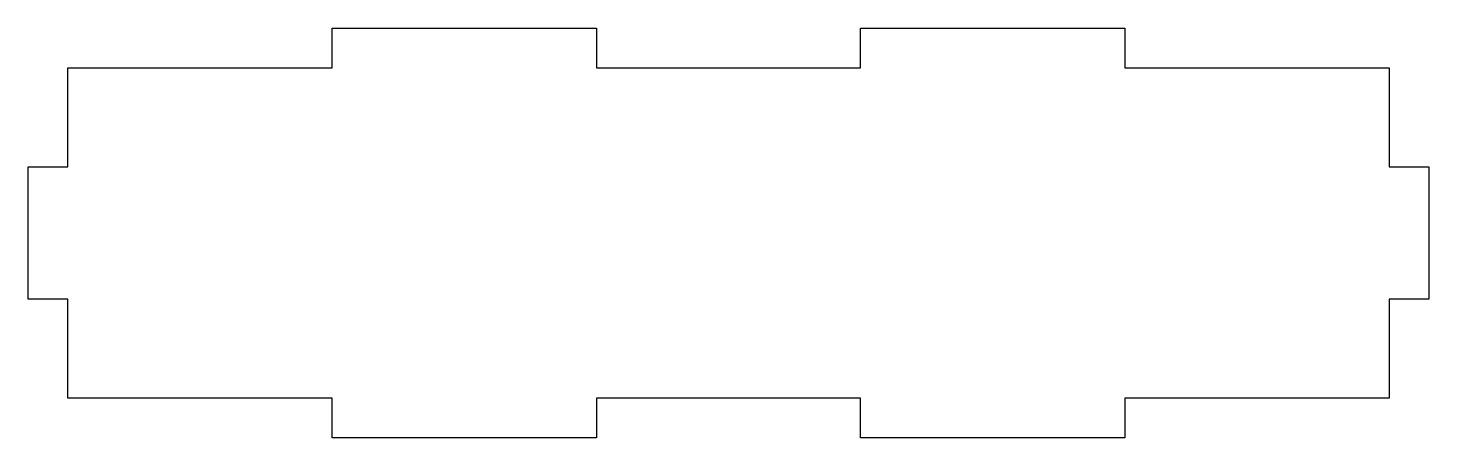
# Model space of a CAD drawing. Header units: millimetres. Extents: x -53 to 53, y -34 to -3.
import ezdxf

# ---------------------------------------------------------------- set-up
doc = ezdxf.new("R2010")
doc.units = ezdxf.units.MM
doc.layers.get('0').update_dxf_attribs({"linetype": 'CONTINUOUS'})

msp = doc.modelspace()

# ---------------------------------------------------------------- linework, layer by layer
msp.add_lwpolyline([(-30, -31), (-50, -31), (-50, -23.5), (-53, -23.5), (-53, -13.5), (-50, -13.5), (-50, -6), (-30, -6), (-30, -3), (-10, -3), (-10, -6), (10, -6), (10, -3), (30, -3), (30, -6), (50, -6), (50, -13.5), (53, -13.5), (53, -23.5), (50, -23.5), (50, -31), (30, -31), (30, -34), (10, -34), (10, -31), (-10, -31), (-10, -34), (-30, -34)], close=True)

doc.saveas('drawing.dxf')
